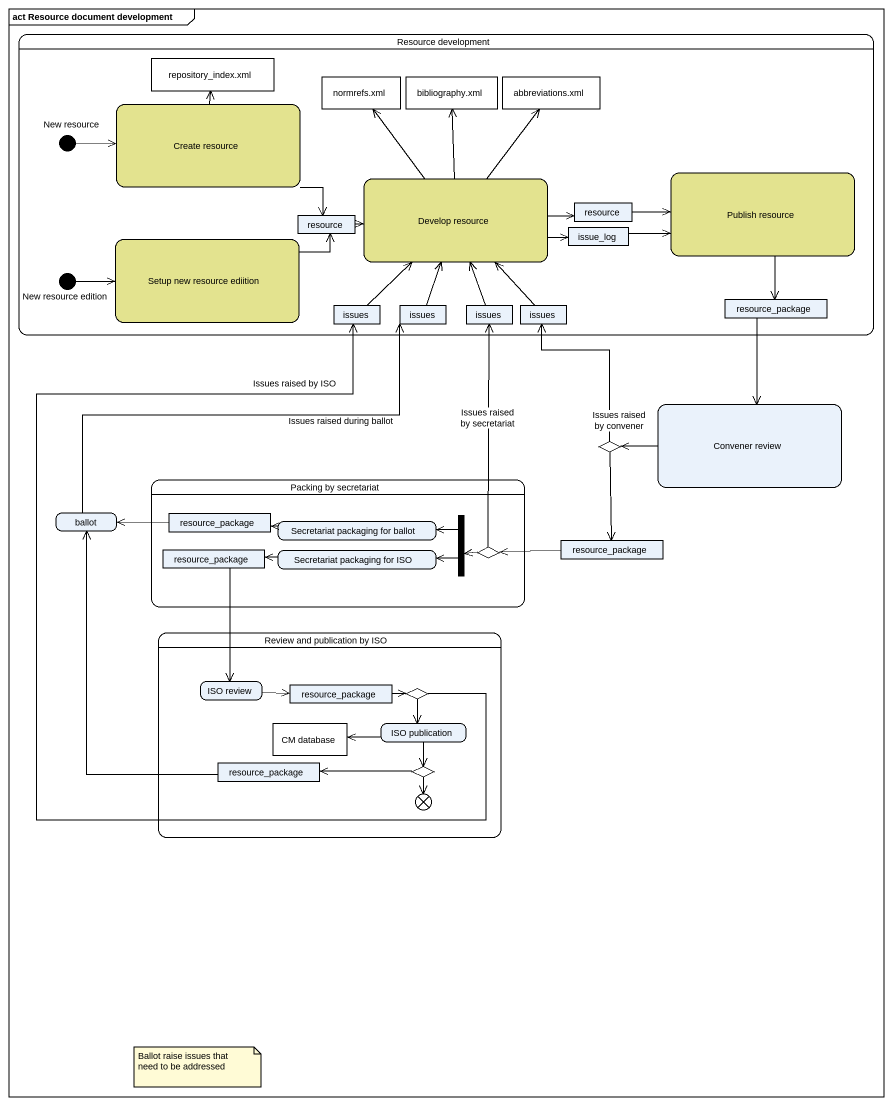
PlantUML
@startuml
mainframe act Resource document development
hide empty description
state "Resource development" as Resource_development {
  state "repository_index.xml" as repository_index_xml <<object>> #FFFFFF
  state "Create resource" as Create_resource #E3E38F
  state "normrefs.xml" as normrefs_xml <<object>> #FFFFFF
  state "bibliography.xml" as bibliography_xml <<object>> #FFFFFF
  state "abbreviations.xml" as abbreviations_xml <<object>> #FFFFFF
  state initial1 <<start>>
  state "Develop resource" as Develop_resource #E3E38F
  state "Publish resource" as Publish_resource #E3E38F
  state resource <<object>>
  state "resource" as resource_2 <<object>>
  state "Setup new resource ediition" as Setup_new_resource_ediition #E3E38F
  state issue_log <<object>>
  state "New resource edition" as New_resource_edition <<start>>
  state resource_package <<object>>
  state issues <<object>>
  state "issues" as issues_2 <<object>>
  state "issues" as issues_3 <<object>>
  state "issues" as issues_4 <<object>>
}
state "Convener review" as Convener_review
state choice1 <<choice>>
state "Packing by secretariat" as Packing_by_secretariat {
  state "resource_package" as resource_package_2 <<object>>
  state "Secretariat packaging for ballot" as Secretariat_packaging_for
  state fork1 <<fork>>
  state "resource_package" as resource_package_3 <<object>>
  state "Secretariat packaging for ISO" as Secretariat_packaging_for_2
  state choice2 <<choice>>
}
state ballot
state "resource_package" as resource_package_4 <<object>>
state "Review and publication by ISO" as Review_and_publication_by {
  state "ISO review" as ISO_review
  state "resource_package" as resource_package_5 <<object>>
  state "CM database" as CM_database <<object>> #FFFFFF
  state "ISO publication" as ISO_publication
  state choice3 <<choice>>
  state "resource_package" as resource_package_6 <<object>>
  state choice4 <<choice>>
  state flowfinal1 <<end>>
}
Create_resource -up-> repository_index_xml
Create_resource --> resource
initial1 -right-> Create_resource : New resource
Develop_resource -up-> normrefs_xml
Develop_resource -up-> bibliography_xml
Develop_resource -up-> abbreviations_xml
Develop_resource -right-> resource_2
Develop_resource -right-> issue_log
Publish_resource --> resource_package
resource -right-> Develop_resource
resource_2 -right-> Publish_resource
Setup_new_resource_ediition -right-> resource
issue_log -right-> Publish_resource
New_resource_edition -right-> Setup_new_resource_ediition
resource_package --> Convener_review
issues -up-> Develop_resource
issues_2 -up-> Develop_resource
issues_3 -up-> Develop_resource
issues_4 -up-> Develop_resource
Convener_review -left-> choice1
choice1 -up-> issues_4 : Issues raised by convener
choice1 --> resource_package_4
ballot -up-> issues_2 : Issues raised during ballot
resource_package_2 -left-> ballot
Secretariat_packaging_for -left-> resource_package_2
fork1 -left-> Secretariat_packaging_for
fork1 -left-> Secretariat_packaging_for_2
resource_package_3 --> ISO_review
Secretariat_packaging_for_2 -left-> resource_package_3
choice2 -up-> issues_3 : Issues raised by secretariat
choice2 -left-> fork1
resource_package_4 -left-> choice2
ISO_review -right-> resource_package_5
resource_package_5 -right-> choice3
ISO_publication -left-> CM_database
ISO_publication --> choice4
choice3 -up-> issues : Issues raised by ISO
choice3 --> ISO_publication
resource_package_6 -up-> ballot
choice4 -left-> resource_package_6
choice4 --> flowfinal1
note as N1
  Ballot raise issues that need to be addressed
end note
@enduml
